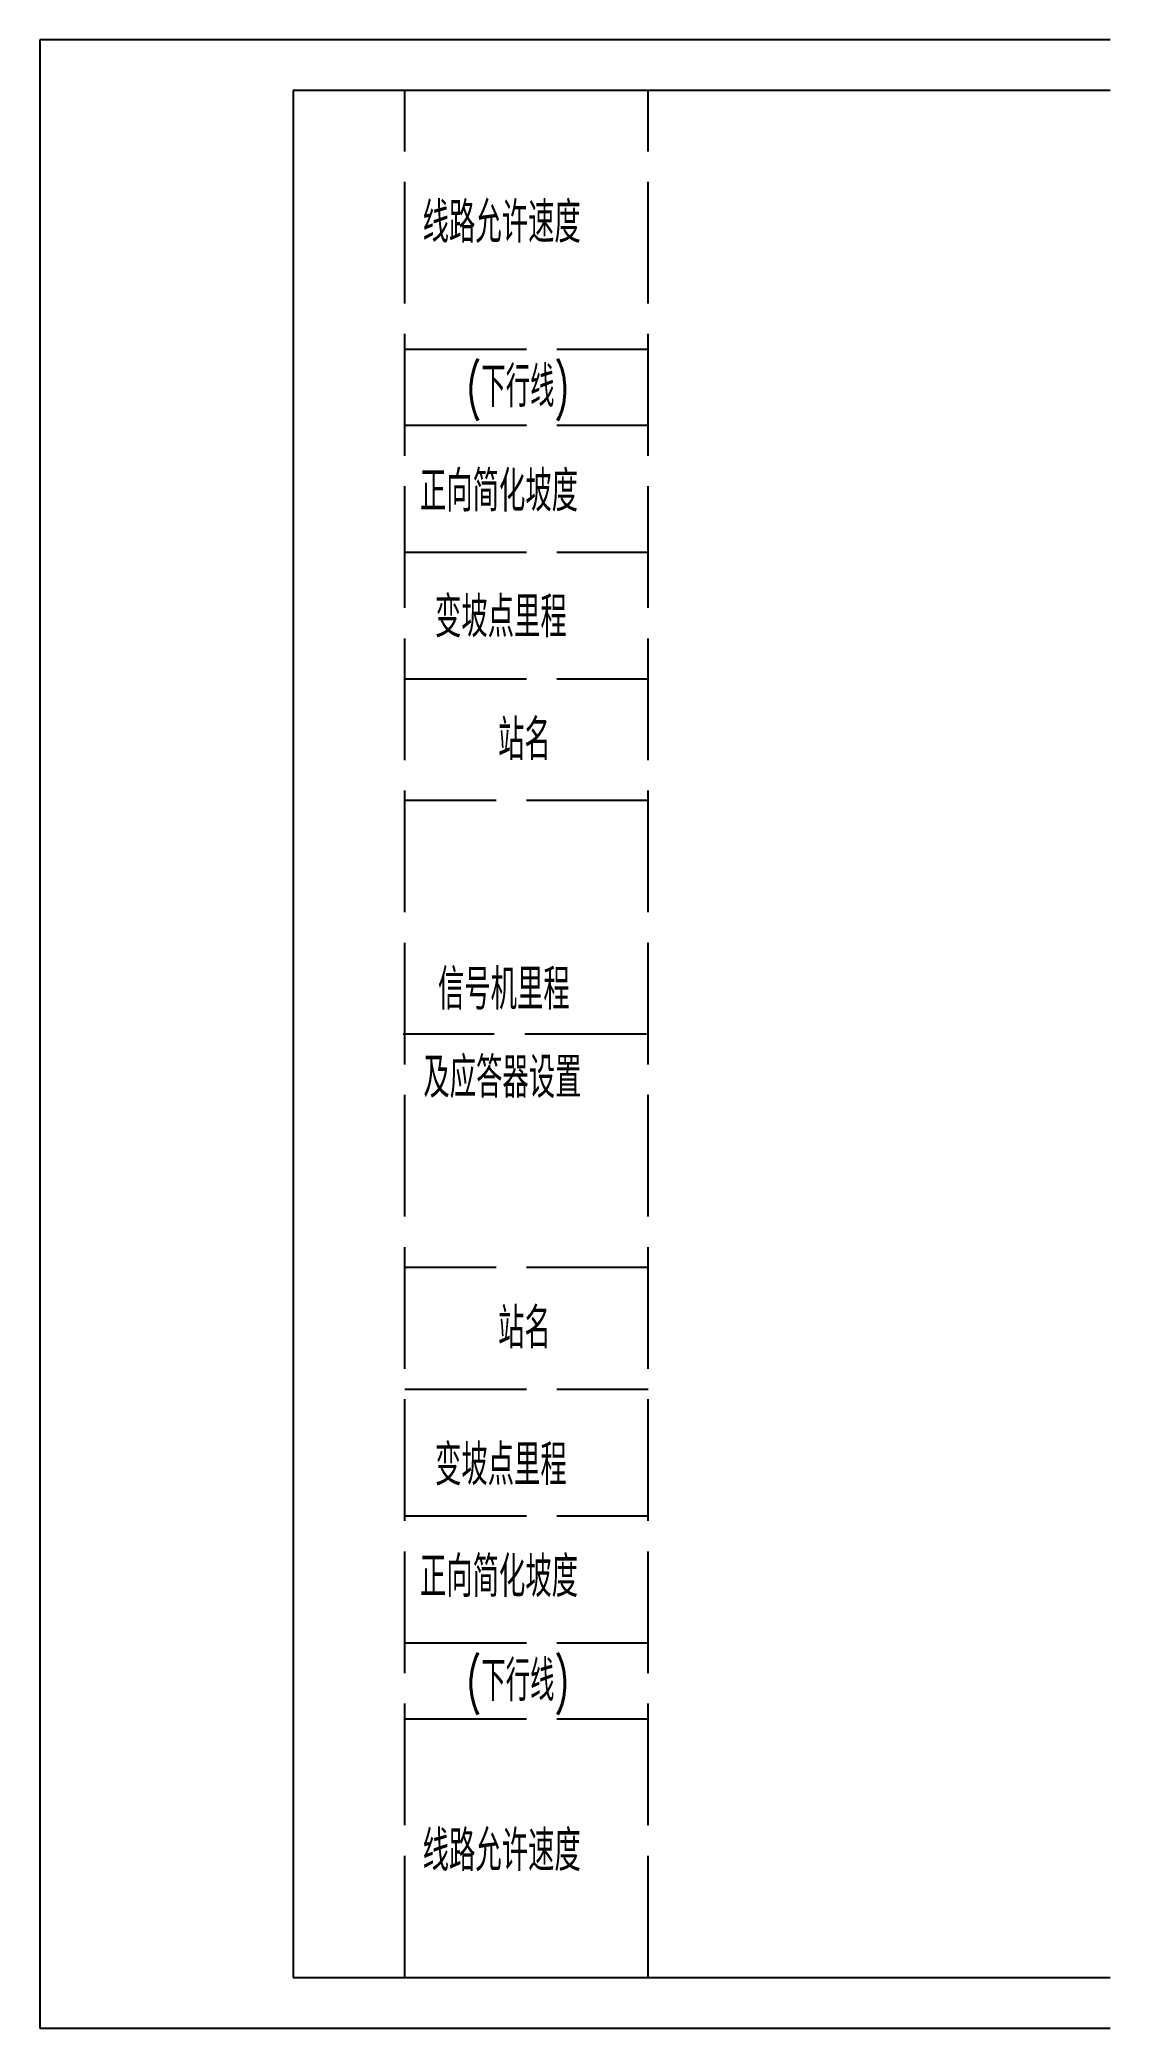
# Model space of a CAD drawing. Header units: millimetres. Extents: x -106 to 0, y -98 to 98.
import ezdxf

# ---------------------------------------------------------------- set-up
doc = ezdxf.new("R2010")
doc.units = ezdxf.units.MM
doc.linetypes.add('ACAD_ISO02W100', pattern=[15, 12, -3])
doc.styles.add('MYSTYLE', font='txt.shx', dxfattribs={"width": 0.8, "bigfont": 'hztxt.shx'})

msp = doc.modelspace()

# ---------------------------------------------------------------- linework, layer by layer
at = {"color": 2}
for p, q in [((-105.58, 98), (-105.58, -98)), ((0, 98), (-105.58, 98)), ((-105.58, -98), (0, -98))]:
    msp.add_line(p, q, dxfattribs=at)
at = {"color": 10}
for p, q in [((-80.58, 93), (-80.58, -93)), ((0, 93), (-80.58, 93)), ((-80.58, -93), (0, -93))]:
    msp.add_line(p, q, dxfattribs=at)
at = {"linetype": 'ACAD_ISO02W100', "lineweight": -3}
for p, q in [((-69.58, -93), (-69.58, 93)), ((-45.58, -93), (-45.58, 93)), ((-69.58, 67.5), (-45.58, 67.5)), ((-69.58, 60), (-45.58, 60)), ((-69.58, 47.5), (-45.58, 47.5)), ((-69.58, 35), (-45.58, 35)), ((-45.58, 23), (-69.58, 23)), ((-45.75, 0), (-69.75, 0)), ((-45.58, -23), (-69.58, -23)), ((-69.58, -35), (-45.58, -35)), ((-69.58, -47.5), (-45.58, -47.5)), ((-69.58, -60), (-45.58, -60)), ((-69.58, -67.5), (-45.58, -67.5))]:
    msp.add_line(p, q, dxfattribs=at)

# ---------------------------------------------------------------- texts
at = {"linetype": 'ACAD_ISO02W100', "style": 'MYSTYLE'}
for s, width, p in [('线路允许速度', 0.65, (-67.82, 77.99)), ('(下行线)', 0.6, (-63.46, 61.8)), ('正向简化坡度', 0.65, (-68.09, 51.5)), ('变坡点里程', 0.65, (-66.6, 39.1)), ('站名', 0.65, (-60.38, 27)), ('信号机里程', 0.65, (-66.31, 2.4)), ('及应答器设置', 0.65, (-67.75, -6.29)), ('站名', 0.65, (-60.38, -31)), ('变坡点里程', 0.65, (-66.6, -44.48)), ('正向简化坡度', 0.65, (-68.09, -55.5)), ('(下行线)', 0.6, (-63.46, -65.75)), ('线路允许速度', 0.65, (-67.82, -82.51))]:
    msp.add_text(s, height=4, dxfattribs=dict(at, width=width)).set_placement(p)

doc.saveas('drawing.dxf')
